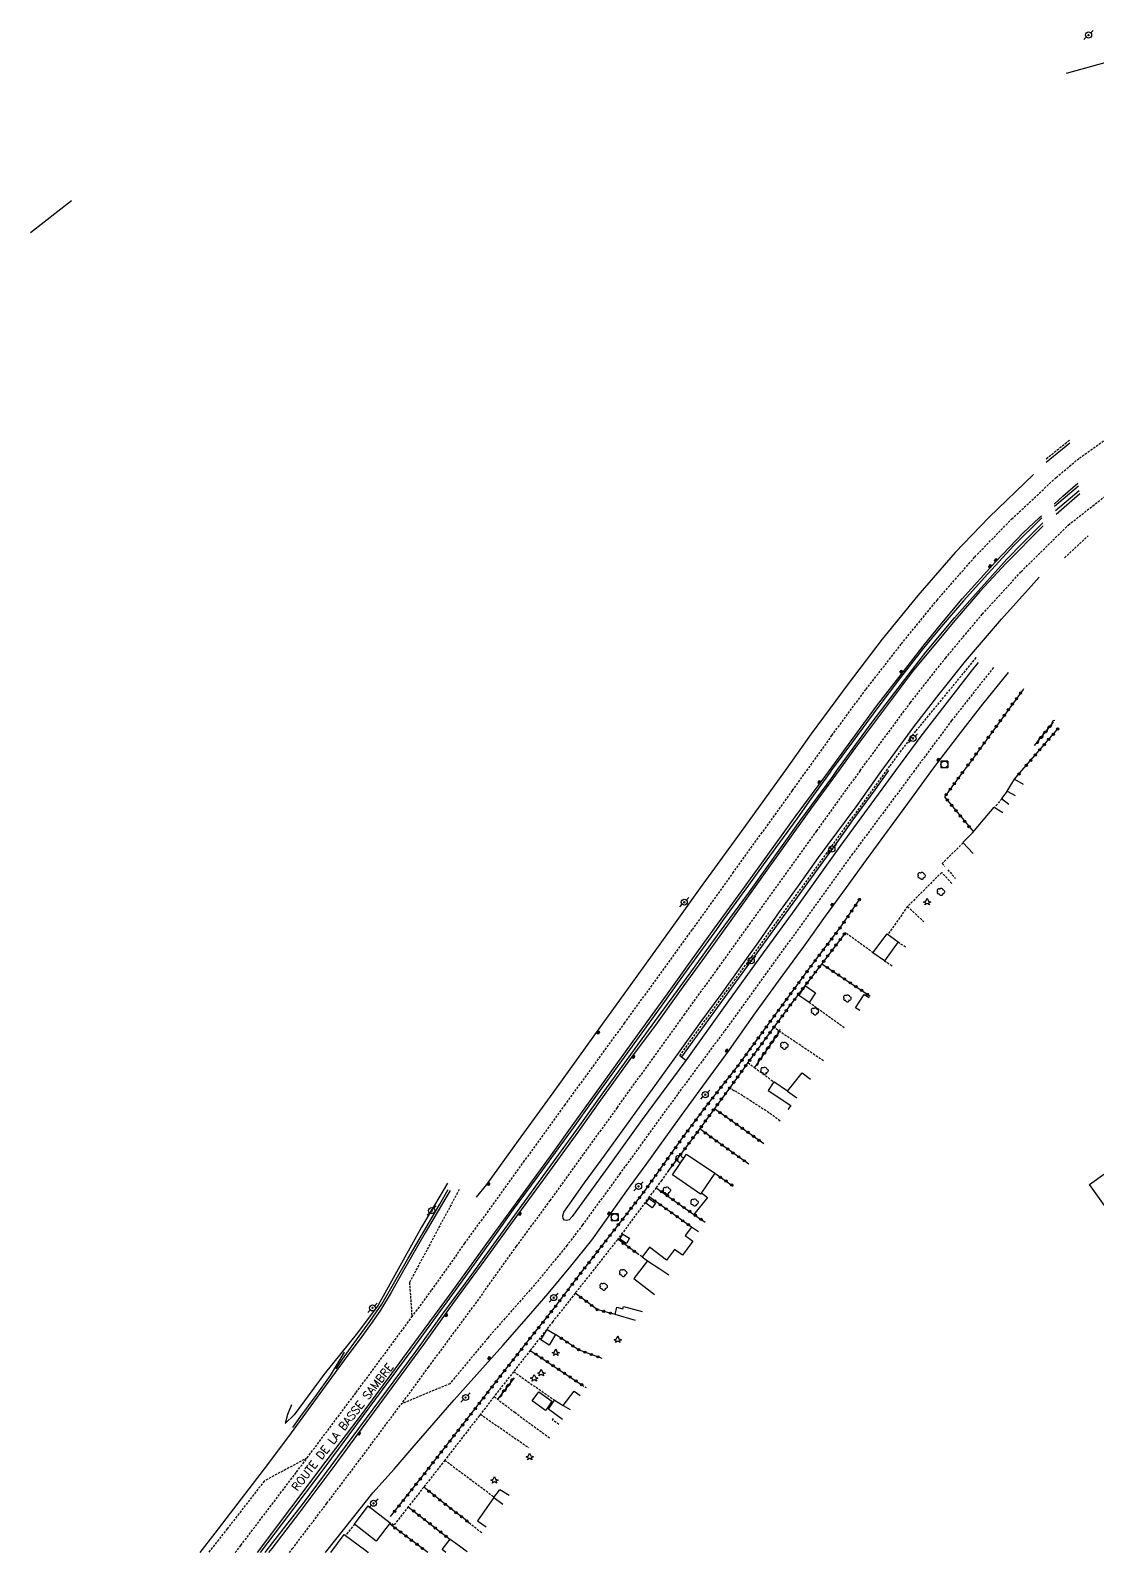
# Model space of a CAD drawing. Header units: millimetres. Extents: x 156183 to 157000, y 123000 to 123885.
# Drawn here: x 156407 to 156640.3, y 123000 to 123332.9 of the extents above; entities that cross this region are included whole.
import ezdxf
from ezdxf.enums import TextEntityAlignment as Align

# ---------------------------------------------------------------- set-up
doc = ezdxf.new("R2010")
doc.units = ezdxf.units.MM
doc.linetypes.add('DASHED', pattern=[0.75, 0.5, -0.25])
doc.layers.get('0').update_dxf_attribs({"linetype": 'CONTINUOUS'})
for name, color, linetype in [('W0001', 6, 'DASHED'), ('W0008', 7, 'CONTINUOUS'), ('W0010', 4, 'CONTINUOUS'), ('W0014', 7, 'CONTINUOUS'), ('W0017', 7, 'CONTINUOUS'), ('W0100', 7, 'CONTINUOUS'), ('W0101', 7, 'CONTINUOUS'), ('W0104', 1, 'CONTINUOUS'), ('W0112', 1, 'DASHED'), ('W0211', 2, 'CONTINUOUS'), ('W0214', 2, 'CONTINUOUS'), ('W0300', 7, 'CONTINUOUS'), ('W0303', 7, 'CONTINUOUS'), ('W0310', 3, 'CONTINUOUS'), ('W0323', 7, 'CONTINUOUS'), ('W0401', 7, 'CONTINUOUS'), ('W0420', 7, 'CONTINUOUS'), ('W0473', 7, 'CONTINUOUS'), ('W0989', 7, 'CONTINUOUS'), ('W1102', 7, 'CONTINUOUS')]:
    doc.layers.add(name, color=color, linetype=linetype)
doc.styles.get("Standard").update_dxf_attribs({"font": 'romans.shx', "width": 0.85})

# ---------------------------------------------------------------- blocks, each defined once
blk = doc.blocks.new('T401')
for p, q in [((-0.3, 0.3), (0, 0.3)), ((-0.3, -0.25), (-0.3, 0.3)), ((-0.3, 0.15), (0, 0.15)), ((-0.3, 0), (0, 0)), ((0, 0.3), (0, -0.25)), ((-0.3, -0.15), (0, -0.15)), ((-0.3, -0.25), (-0.3, -0.3)), ((-0.3, -0.3), (0, -0.3)), ((0, -0.3), (0, -0.25))]:
    blk.add_line(p, q)
blk = doc.blocks.new('T420')
for p, q in [((0.75, 0.75), (-0.75, 0.75)), ((-0.75, 0.75), (-0.75, -0.75)), ((0.75, 0.75), (0.75, -0.75)), ((0.75, -0.75), (-0.75, -0.75))]:
    blk.add_line(p, q)
blk.add_ellipse((0, 0), major_axis=(-0.53, 0.53), ratio=1, start_param=3.926991, end_param=10.210176)
blk = doc.blocks.new('T473')
for p, q in [((-0.166667, 0.166667), (0.166667, -0.166667)), ((-0.166667, -0.166667), (0.166667, 0.166667)), ((0.500001, 0.500001), (1.000002, 1.000002)), ((-1.000002, -1.000002), (-0.500001, -0.500001))]:
    blk.add_line(p, q)
blk.add_ellipse((0, 0), major_axis=(0.471405, 0.471405), ratio=1, start_param=5.4977871438, end_param=11.780972451)
blk = doc.blocks.new('T300')
for p, q in [((-0.8, 0.51), (-0.86, 0.34)), ((-0.86, 0.34), (-0.86, 0.17)), ((-0.86, 0.17), (-0.74, 0.06)), ((-0.69, 0.63), (-0.8, 0.51)), ((-0.8, -0.06), (-0.74, 0.06)), ((-0.74, 0.06), (-0.69, 0.11)), ((-0.57, 0.69), (-0.69, 0.63)), ((-0.46, 0.69), (-0.57, 0.69)), ((-0.29, 0.63), (-0.46, 0.69)), ((-0.29, 0.63), (-0.17, 0.74)), ((-0.23, 0.57), (-0.29, 0.63)), ((-0.17, 0.74), (-0.06, 0.8)), ((-0.06, 0.8), (0.06, 0.8)), ((0.06, 0.8), (0.23, 0.74)), ((0.23, 0.74), (0.34, 0.63)), ((0.34, 0.63), (0.4, 0.51)), ((0.46, 0.46), (0.34, 0.46)), ((0.4, 0.51), (0.4, 0.46)), ((0.57, 0.4), (0.46, 0.46)), ((0.57, 0.4), (0.69, 0.29)), ((0.69, 0.29), (0.74, 0.17)), ((0.74, 0.06), (0.69, -0.17)), ((0.74, 0.17), (0.74, 0.06)), ((-0.8, -0.17), (-0.8, -0.06)), ((-0.8, -0.23), (-0.8, -0.17)), ((-0.74, -0.34), (-0.8, -0.23)), ((-0.69, -0.4), (-0.74, -0.34)), ((-0.51, -0.46), (-0.69, -0.4)), ((-0.4, -0.46), (-0.51, -0.46)), ((-0.4, -0.46), (-0.34, -0.46)), ((-0.34, -0.46), (-0.34, -0.4)), ((-0.34, -0.51), (-0.34, -0.46)), ((-0.29, -0.63), (-0.34, -0.51)), ((-0.17, -0.74), (-0.29, -0.63)), ((-0.06, -0.8), (-0.17, -0.74)), ((0.06, -0.8), (-0.06, -0.8)), ((0.17, -0.74), (0.06, -0.8)), ((0.23, -0.69), (0.17, -0.74)), ((0.29, -0.46), (0.23, -0.46)), ((0.29, -0.63), (0.23, -0.69)), ((0.46, -0.4), (0.29, -0.46)), ((0.34, -0.51), (0.29, -0.63)), ((0.34, -0.51), (0.34, -0.46)), ((0.57, -0.34), (0.46, -0.4)), ((0.63, -0.29), (0.57, -0.34)), ((0.69, -0.17), (0.63, -0.29))]:
    blk.add_line(p, q)
blk = doc.blocks.new('T303')
for p, q in [((-0.77, 0), (-0.28, 0.21)), ((-0.28, -0.21), (-0.77, 0)), ((-0.28, 0.21), (0, 0.83)), ((0, 0.83), (0.28, 0.21)), ((0.28, 0.21), (0.83, 0)), ((0.83, 0), (0.28, -0.21)), ((-0.49, -0.63), (-0.28, -0.21)), ((0, -0.35), (-0.49, -0.63)), ((0.56, -0.63), (0, -0.35)), ((0.28, -0.21), (0.56, -0.63))]:
    blk.add_line(p, q)
blk = doc.blocks.new('t323o')
at = {"color": 0, "linetype": 'Continuous'}
for radius in [0.25, 0.15]:
    blk.add_circle((0, 0), radius, dxfattribs=at)
blk = doc.blocks.new('t310o')
at = {"color": 0, "linetype": 'Continuous'}
for centre, start, end in [((-0.5, 0.38), 216.8699, 323.1304), ((0.5, -0.37), 36.8699, 143.1303)]:
    blk.add_arc(centre, 0.625, start, end, dxfattribs=at)

msp = doc.modelspace()

# ---------------------------------------------------------------- linework, layer by layer
at = {"layer": 'W0001'}
for points in [[(156576.7, 123171), (156582.2, 123178.7), (156589.67, 123188.82), (156597.39, 123198.71), (156605.19, 123208.28), (156613.42, 123217.72), (156621.52, 123226.04), (156631.24, 123235.12), (156636.31, 123239.37), (156651.25, 123249.96)], [(156588.38, 123171), (156599.37, 123185.88), (156607.05, 123195.63), (156615.1, 123205.24), (156623.58, 123214.52), (156633.89, 123224.71), (156653.6, 123240.15)], [(156617.5, 123193.53), (156608.38, 123181.97), (156600.24, 123171)], [(156600.24, 123171), (156586.74, 123152.82), (156558.65, 123113.99), (156548.42, 123100.18), (156535.91, 123082.96), (156527.66, 123071.64), (156524.29, 123067.2), (156517.68, 123059.11), (156506.94, 123046.91), (156498.66, 123036.93), (156488.04, 123032.48)], [(156588.38, 123171), (156586.15, 123167.99), (156578.87, 123157.83), (156564.3, 123137.68), (156557.17, 123127.7), (156549.97, 123117.76), (156535.22, 123097.32), (156527.84, 123087.07), (156520.55, 123077), (156513.18, 123066.99), (156504.47, 123054.8), (156493.94, 123040.56), (156488.04, 123032.48)], [(156490.37, 123051.52), (156494.74, 123057.43), (156501.96, 123067.63), (156514.8, 123085.39), (156523.81, 123097.84), (156536.86, 123115.77), (156551.7, 123136.24), (156560.55, 123148.6), (156573.6, 123166.67), (156576.7, 123171)], [(156500.69, 123079.37), (156489.84, 123059.07), (156490.37, 123051.52)], [(156467.46, 123020.71), (156478.18, 123035.01), (156490.37, 123051.52)], [(156463.59, 123000), (156464.22, 123000.81), (156471.79, 123010.8), (156479.01, 123020.35), (156488.04, 123032.48)], [(156467.46, 123020.71), (156458.08, 123015.63), (156449.99, 123005.2), (156445.89, 123000)], [(156451.75, 123000), (156452.97, 123001.57), (156465.14, 123017.61), (156467.46, 123020.71)]]:
    msp.add_lwpolyline(points, dxfattribs=at)
at = {"layer": 'W0008'}
for points in [[(156634.26, 123242.64), (156629.02, 123238.41)], [(156626.25, 123235.75), (156616.61, 123226.44), (156609.13, 123218.69), (156601.02, 123209.28), (156593.18, 123199.74), (156585.76, 123189.98), (156577.66, 123179.04), (156571.95, 123171)], [(156630.78, 123229.31), (156632.66, 123231.06), (156635.97, 123233.84)], [(156636.43, 123231.52), (156631.22, 123227.03)], [(156581.66, 123171), (156591.95, 123185.07), (156597.85, 123192.69), (156602.15, 123198.21), (156606.21, 123203.25), (156610.65, 123208.57), (156618.06, 123216.71), (156624.03, 123223.03), (156627.52, 123226.26), (156628, 123226.7)], [(156628.42, 123224.51), (156620.3, 123216.37), (156614.57, 123210.16), (156609.1, 123203.87), (156604.85, 123198.76), (156600.02, 123192.98), (156592.81, 123183.38), (156587.35, 123176.03), (156583.7, 123171)], [(156593.15, 123171), (156593.77, 123171.88), (156600.12, 123180.62), (156605.63, 123187.72), (156611.39, 123194.95), (156619.28, 123204.12), (156625.75, 123211.38), (156627.5, 123213.29)], [(156604.05, 123171), (156605.35, 123172.79), (156610.42, 123179.36), (156615.17, 123185.52), (156620.81, 123192.47), (156620.81, 123192.47)], [(156456.62, 123000), (156471.64, 123019.96), (156479.33, 123030.12), (156489.99, 123044.65), (156498.56, 123056.32), (156507.3, 123068.39), (156514.74, 123078.6), (156521.28, 123087.52), (156525.41, 123093.35), (156532.76, 123103.52), (156539.72, 123113.18), (156546.24, 123122.17), (156551.36, 123129.32), (156556.6, 123136.65), (156562.54, 123144.69), (156567.23, 123151.28), (156574.16, 123160.9), (156579.85, 123168.53), (156581.66, 123171)], [(156583.7, 123171), (156582.55, 123169.42), (156577.55, 123162.61), (156560.12, 123138.21), (156554.33, 123130.21), (156549.22, 123123.18), (156543.98, 123115.87), (156538.39, 123108.35), (156531.27, 123098.45), (156526.68, 123091.94), (156519.87, 123082.6), (156513.47, 123073.86), (156506.29, 123064.01), (156499.49, 123054.67), (156492.88, 123045.48), (156480.06, 123028.08), (156473.1, 123018.53), (156465.88, 123008.89), (156459.73, 123000.89), (156459.04, 123000)], [(156471.47, 123000), (156475.67, 123005.34), (156481.86, 123013.05), (156486.47, 123018.26), (156490.85, 123023.37), (156495.27, 123028.39), (156499.58, 123033.37), (156504.56, 123038.96), (156510.26, 123045.27), (156515.39, 123051.19), (156520.13, 123056.69), (156525.1, 123062.6), (156529.68, 123068.32), (156533.68, 123073.83), (156537.38, 123079.08), (156541.58, 123084.85), (156548.87, 123094.98), (156554, 123102.03), (156559.78, 123109.93), (156565.53, 123118.04), (156571.11, 123125.78), (156576.34, 123132.89), (156580.82, 123139.19), (156585.4, 123145.48), (156589.75, 123151.48), (156599.64, 123164.94), (156604.05, 123171)], [(156571.95, 123171), (156570.69, 123169.24), (156562.02, 123157.22), (156553.39, 123145.37), (156548.33, 123138.24), (156539.56, 123126.02), (156531.98, 123115.58), (156521.19, 123100.57), (156513.61, 123090.15), (156506.68, 123080.48), (156504.41, 123077.69), (156504.41, 123077.69), (156504.41, 123077.69), (156504.41, 123077.69), (156504.41, 123077.69), (156504.41, 123077.69)], [(156587.76, 123163.41), (156593.15, 123171)], [(156550.24, 123107.63), (156540.71, 123094.71), (156534.23, 123085.65), (156525.39, 123073.46), (156524.78, 123072.77), (156524.16, 123072.59), (156523.71, 123072.72), (156523.46, 123073.06), (156523.34, 123073.64), (156523.58, 123074.44), (156528.14, 123080.88), (156532.52, 123086.89), (156537.27, 123093.5), (156548.68, 123109.22), (156553.63, 123116.11), (156558.02, 123122.06), (156562.66, 123128.59), (156566.23, 123133.58), (156570.77, 123140.1), (156574.89, 123145.78), (156579.26, 123151.99), (156583.28, 123157.4), (156587.76, 123163.41)], [(156498.72, 123079.19), (156493.3, 123069.89), (156488.54, 123061.7), (156485.83, 123056.9), (156483.53, 123052.99), (156481.71, 123050.35), (156479.4, 123047.24), (156475.55, 123042.04), (156470.8, 123035.61), (156463.97, 123026.17), (156458.78, 123019.29), (156447.29, 123004.26), (156443.98, 123000)]]:
    msp.add_lwpolyline(points, dxfattribs=at)
at = {"layer": 'W0010'}
for points in [[(156636.09, 123233.25), (156630.89, 123228.74)], [(156631.06, 123227.87), (156636.28, 123232.27)], [(156628.08, 123226.28), (156621.99, 123220.26), (156616.3, 123214.03), (156611.01, 123208.15), (156606.11, 123202.47), (156601.89, 123197.35), (156597.21, 123191.37), (156592.24, 123184.8), (156586.68, 123177.3), (156582.05, 123171)], [(156583.3, 123171), (156591.02, 123181.57), (156595.93, 123188.11), (156602.74, 123196.89), (156609.01, 123204.39), (156612.92, 123208.86), (156620.44, 123217.24), (156623.95, 123220.86), (156628.29, 123225.18)], [(156582.05, 123171), (156581.79, 123170.65), (156577.23, 123164.3), (156574.51, 123160.48), (156567.78, 123151.24), (156563.4, 123145.16), (156558.46, 123138.34), (156556.95, 123136.26), (156549.2, 123125.52), (156544.86, 123119.48), (156540.07, 123112.83), (156534.68, 123105.45), (156529.81, 123098.74), (156525.62, 123092.88), (156518.9, 123083.7), (156512.52, 123075.05), (156507.58, 123068.05), (156501.11, 123059.12), (156490.33, 123044.3), (156483.9, 123035.57), (156478.23, 123027.99), (156470.87, 123018.12), (156463.35, 123008.2), (156457.16, 123000)], [(156458.28, 123000), (156459.99, 123002.23), (156466.64, 123010.81), (156472.69, 123018.99), (156491.05, 123043.74), (156497.13, 123052.18), (156503.32, 123060.62), (156508.27, 123067.47), (156519.61, 123083.03), (156526.37, 123092.37), (156531.99, 123100.24), (156540.72, 123112.33), (156551.23, 123126.7), (156557.65, 123135.62), (156564.16, 123144.52), (156575.22, 123159.94), (156582.37, 123169.73), (156583.3, 123171)], [(156594.61, 123171), (156591.59, 123166.8), (156586.96, 123160.45), (156583.25, 123155.26), (156579.17, 123149.69), (156570.57, 123137.77), (156565.83, 123131.2), (156561.14, 123124.71), (156549.3, 123108.39)], [(156473.8, 123040.15), (156475.2, 123042.27), (156476.51, 123044.15), (156481.15, 123050.55), (156483.81, 123054.34), (156489.47, 123064.23), (156492.47, 123069.33), (156496.45, 123076.2), (156498.31, 123079.42)], [(156464.31, 123027.36), (156466.05, 123029.83), (156469.45, 123034.34), (156472.57, 123038.75), (156474.92, 123042.56), (156475.64, 123043.86)]]:
    msp.add_lwpolyline(points, dxfattribs=at)
at = {"layer": 'W0014'}
for points in [[(156614.19, 123194.62), (156612.67, 123192.75), (156601.64, 123178.58), (156596.1, 123171)], [(156596.1, 123171), (156583.96, 123154.39), (156574.06, 123140.63), (156566.62, 123130.36), (156559.22, 123120.16), (156550.24, 123107.63)], [(156550.24, 123107.63), (156548.96, 123108.65)]]:
    msp.add_lwpolyline(points, dxfattribs=at)
at = {"layer": 'W0017'}
msp.add_lwpolyline([(156553.72, 123078.7), (156555.02, 123077.68), (156552.04, 123073.95)], dxfattribs=at)
at = {"layer": 'W0100'}
msp.add_lwpolyline([(156651.96, 123078.01), (156644.33, 123072.31), (156638.54, 123080.49), (156645.75, 123085.68)], dxfattribs=at)
at = {"layer": 'W0101'}
msp.add_lwpolyline([(156633.48, 123323.55), (156644.58, 123326.61)], dxfattribs=at)
at = {"layer": 'W0104'}
for points in [[(156620.55, 123166.52), (156622.13, 123169.12), (156624.05, 123168.04)], [(156620.55, 123166.52), (156619.29, 123164.89), (156620.9, 123163.68)], [(156620.55, 123166.52), (156622.26, 123165.57)], [(156613.11, 123152.89), (156610.8, 123155.28), (156612.97, 123157.4), (156617.68, 123163), (156619.56, 123161.82)], [(156588.3, 123118.53), (156587.36, 123119.12), (156589.27, 123122.02), (156590.38, 123121.4)], [(156572.51, 123100.92), (156575.71, 123104.9), (156577.49, 123103.56)], [(156572.51, 123100.92), (156569.49, 123102.94), (156568.26, 123101.07), (156573.2, 123097.79), (156572.65, 123097), (156572.72, 123096.95)], [(156572.51, 123100.92), (156574.55, 123099.48)], [(156553.04, 123070.13), (156551.53, 123071.19), (156550.13, 123069.35), (156551.77, 123068.12), (156549.54, 123065.05), (156547.82, 123066.28), (156546, 123063.97), (156542.31, 123066.79), (156540.85, 123064.83), (156540.7, 123064.65), (156541.91, 123063.8)], [(156541.91, 123063.8), (156538.86, 123059.96), (156543.44, 123056.47)], [(156541.91, 123063.8), (156544.59, 123062.08), (156546.57, 123060.72)], [(156539.25, 123050.77), (156534.8, 123052.04), (156535.17, 123053.68), (156536.48, 123053.31), (156536.64, 123053.78), (156540.7, 123052.74)], [(156523.45, 123032.18), (156525.83, 123035.32), (156527.16, 123034.34)], [(156523.32, 123029.11), (156520.26, 123031.34), (156521.56, 123033.33), (156523.45, 123032.18)], [(156523.45, 123032.18), (156524.94, 123031.32)], [(156508.27, 123012.03), (156505.71, 123008.4), (156504.68, 123006.91), (156506.63, 123005.61)], [(156508.27, 123012.03), (156509.5, 123013.63), (156509.58, 123013.78), (156511.64, 123012.55)], [(156508.27, 123012.03), (156510.27, 123010.61)], [(156472.62, 123000), (156475.56, 123003.96), (156480.3, 123000.43), (156480.82, 123000.04), (156480.79, 123000)], [(156497.79, 123000), (156496.98, 123000.65), (156498.7, 123002.96), (156500, 123002.06), (156502.46, 123000.22)]]:
    msp.add_lwpolyline(points, dxfattribs=at)
for points in [[(156594.29, 123135.35), (156596.71, 123133.55), (156593.68, 123129.43), (156591.18, 123131.15)], [(156574.97, 123121.83), (156576.41, 123123.95), (156578.63, 123122.38), (156577.22, 123120.3), (156576.31, 123120.93)], [(156550.39, 123087.15), (156556.58, 123082.95), (156553.48, 123078.35), (156547.34, 123082.59)], [(156542.21, 123077.41), (156543.65, 123076.42), (156542.91, 123075.4), (156541.52, 123076.44)], [(156535.82, 123068.52), (156536.51, 123069.65), (156537.96, 123068.74), (156537.32, 123067.56)], [(156519.97, 123048.76), (156521.8, 123047.66), (156520.39, 123045.34), (156518.55, 123046.52)], [(156520.17, 123031.87), (156519.61, 123031.04), (156516.68, 123033.15), (156518.14, 123035.14), (156520.95, 123033.13)], [(156482.54, 123002.48), (156477.81, 123006.2), (156480.82, 123010.24), (156485.65, 123006.52)]]:
    msp.add_lwpolyline(points, close=True, dxfattribs=at)
at = {"layer": 'W0112'}
for points in [[(156634.14, 123243.22), (156628.9, 123239)], [(156633.06, 123217.54), (156638.21, 123222.37)], [(156594.15, 123171), (156594.91, 123172.05), (156600.6, 123179.68), (156613.82, 123195.77), (156613.82, 123195.77), (156613.82, 123195.77), (156613.82, 123195.77), (156613.82, 123195.77)], [(156548.96, 123108.65), (156554.23, 123116), (156559.06, 123122.63), (156564.68, 123130.3), (156570.31, 123138.1), (156594.15, 123171)], [(156619.34, 123164.85), (156617.76, 123162.95)], [(156610.89, 123155.18), (156606.31, 123150.7), (156606.93, 123150.01)], [(156608.39, 123146.35), (156606.21, 123148.74), (156598.76, 123141.31), (156598.76, 123141.3), (156594.45, 123135.24)], [(156607.53, 123149.34), (156609.19, 123147.46)], [(156598.76, 123141.3), (156602.31, 123137.93)], [(156591.23, 123131.12), (156585.18, 123135.57)], [(156598.32, 123132.4), (156596.67, 123133.49)], [(156593.69, 123129.43), (156595.37, 123128.31)], [(156584.91, 123114.74), (156577.22, 123120.3)], [(156580.36, 123107.53), (156569.5, 123114.83)], [(156563.85, 123107.14), (156565.25, 123106.1), (156569.49, 123102.94)], [(156570.87, 123094.38), (156568.43, 123096.18), (156564.59, 123098.68), (156561.25, 123100.81), (156560.76, 123101.01), (156559.81, 123101.59)], [(156546.45, 123083.53), (156544.98, 123081.43), (156543.75, 123079.78), (156542.27, 123077.79), (156535.3, 123068.42), (156526.07, 123056.72), (156521.17, 123050.51), (156516.24, 123044.22), (156512.59, 123039.56), (156508.25, 123034.02), (156505.36, 123030.24), (156505.12, 123029.94), (156498.22, 123021.05), (156497.56, 123020.2), (156494.28, 123015.99), (156492.95, 123014.3), (156489.57, 123010), (156486.41, 123005.97), (156485.63, 123006.49)], [(156540.7, 123064.65), (156539.94, 123065.2)], [(156512.59, 123039.56), (156521.61, 123033.3)], [(156527.52, 123036.68), (156528.44, 123036.07)], [(156508.32, 123034.11), (156512.84, 123030.68), (156520.45, 123025.08)], [(156505.36, 123030.24), (156515.95, 123022.91)], [(156522.51, 123028.02), (156521.12, 123028.97), (156521.35, 123029.33)], [(156497.56, 123020.2), (156508.35, 123012.14)], [(156477.81, 123006.2), (156475.85, 123003.74)], [(156505.63, 123004.32), (156503.25, 123006.16)]]:
    msp.add_lwpolyline(points, dxfattribs=at)
at = {"layer": 'W0211'}
msp.add_lwpolyline([(156464.01, 123032.34), (156463.15, 123030.21), (156462.63, 123028.21)], dxfattribs=at)
at = {"layer": 'W0214'}
msp.add_lwpolyline([(156498.12, 123080.81), (156492.48, 123071.14), (156482.98, 123054.1), (156478.48, 123048.02), (156471.19, 123039.04), (156464.64, 123030.15), (156462.63, 123028.21)], dxfattribs=at)
at = {"layer": 'W0310'}
for points in [[(156626.53, 123176.53), (156630.62, 123181.61)], [(156570.76, 123114.02), (156565.25, 123106.1)], [(156512.7, 123038.22), (156509.16, 123033.64)]]:
    msp.add_lwpolyline(points, dxfattribs=at)
at = {"layer": 'W0323'}
for points in [[(156624.1, 123188.88), (156624.02, 123188.76), (156618.53, 123181.24), (156612.08, 123172.36), (156611.07, 123171)], [(156623.75, 123171), (156631.72, 123180.28)], [(156611.07, 123171), (156606.85, 123165.27), (156613.13, 123157.59)], [(156622.13, 123169.12), (156623.75, 123171)], [(156485.69, 123007.85), (156492.48, 123016.41), (156497.93, 123023.42), (156503.85, 123030.99), (156510.12, 123039.09), (156516.11, 123046.68), (156521.5, 123053.47), (156527.23, 123061.01), (156541.35, 123079.21), (156549.57, 123090.7), (156555.31, 123098.34), (156561.59, 123106.31), (156569.48, 123117.18), (156577.96, 123128.69), (156584.18, 123136.85), (156588.42, 123143.11)], [(156585.18, 123135.57), (156579.92, 123128.71), (156576.5, 123124.24), (156572.82, 123119.34), (156563.85, 123107.14), (156562.88, 123105.82), (156559.81, 123101.59), (156556.55, 123097.12), (156556.51, 123097.12), (156553.21, 123092.54), (156546.45, 123083.53)], [(156579.98, 123128.78), (156590.57, 123121.67)], [(156556.5, 123097.1), (156567.31, 123089.45)], [(156564.06, 123084.95), (156557, 123089.97), (156553.29, 123092.66)], [(156556.58, 123082.95), (156560.6, 123080.16)], [(156551.52, 123071.17), (156542.27, 123077.79)], [(156543.75, 123079.78), (156552.04, 123073.95), (156554.48, 123072.23)], [(156539.94, 123065.2), (156535.38, 123068.53)], [(156534.81, 123052.08), (156533.58, 123052.4), (156533.44, 123052.44), (156531.38, 123052.99), (156530.94, 123053.1), (156526.07, 123056.72)], [(156531.95, 123042.46), (156526.82, 123044.35), (156521.8, 123047.66)], [(156516.24, 123044.22), (156527.52, 123036.68)], [(156503.25, 123006.16), (156501.56, 123007.57), (156501.55, 123007.57), (156500.01, 123008.7), (156495.9, 123011.94), (156492.95, 123014.3)], [(156489.57, 123010), (156498.67, 123002.91)], [(156493.86, 123000), (156485.48, 123006.3)], [(156480.8, 123000.05), (156480.88, 123000)]]:
    msp.add_lwpolyline(points, dxfattribs=at)
at = {"layer": 'W1102', "ltscale": 0.1, "flags": 128}
msp.add_lwpolyline([(156406.96, 123288.69), (156415.94, 123295.69)], dxfattribs=at)

# ---------------------------------------------------------------- block references
at = {"layer": 'W0300', "rotation": 359.9999899820874}
for p in [(156601.86, 123147.98), (156606.08, 123144.47), (156585.62, 123121.17), (156578.54, 123118.33), (156571.84, 123110.83), (156567.51, 123105.35), (156548.92, 123086.09), (156546.15, 123079.15), (156552.2, 123076.54), (156536.61, 123061.13), (156532.34, 123058.13)]:
    msp.add_blockref('T300', p, dxfattribs=at)
at = {"layer": 'W0303', "rotation": 359.9999899820874}
for p in [(156603.01, 123142.27), (156521.81, 123043.71), (156535.36, 123046.55), (156517.1, 123038.12), (156518.64, 123039.26), (156516.11, 123020.91), (156508.4, 123015.84)]:
    msp.add_blockref('T303', p, dxfattribs=at)
at = {"layer": 'W0310'}
for p, rotation in [((156629.35, 123180.03), 51.21404717454695), ((156630.29, 123181.2), 51.21404717454695), ((156627.47, 123177.7), 51.21404717454695), ((156628.41, 123178.86), 51.21404717454695), ((156570.39, 123113.49), 235.2030645311141), ((156568.68, 123111.03), 235.2030645311141), ((156569.53, 123112.26), 235.2030645311141), ((156566.11, 123107.33), 235.2030645311141), ((156566.96, 123108.56), 235.2030645311141), ((156567.82, 123109.79), 235.2030645311141), ((156511.91, 123037.2), 232.2837107965148), ((156510.08, 123034.82), 232.2837107965148), ((156511, 123036.01), 232.2837107965148)]:
    msp.add_blockref('t310o', p, dxfattribs=dict(at, rotation=rotation))
at = {"layer": 'W0323'}
for p, rotation in [((156623.44, 123187.97), 233.888046244623), ((156620.79, 123184.33), 233.888046244623), ((156621.68, 123185.55), 233.888046244623), ((156622.56, 123186.76), 233.888046244623), ((156618.14, 123180.7), 233.9718588116758), ((156619.02, 123181.91), 233.888046244623), ((156619.91, 123183.12), 233.888046244623), ((156616.38, 123178.27), 233.9718588116758), ((156617.26, 123179.49), 233.9718588116758), ((156629.61, 123177.83), 49.34720012927806), ((156630.59, 123178.97), 49.34720012927806), ((156631.57, 123180.1), 49.34720012927806), ((156613.73, 123174.63), 233.9718588116758), ((156614.61, 123175.85), 233.9718588116758), ((156615.49, 123177.06), 233.9718588116758), ((156626.68, 123174.41), 49.34720012927806), ((156627.66, 123175.55), 49.34720012927806), ((156628.64, 123176.69), 49.34720012927806), ((156610.75, 123170.57), 233.5999320522689), ((156611.96, 123172.21), 233.5999320522483), ((156612.85, 123173.42), 233.9718588116758), ((156624.73, 123172.14), 49.34720012927806), ((156625.7, 123173.28), 49.34720012927806), ((156608.97, 123168.15), 233.5999320522689), ((156609.86, 123169.36), 233.5999320522689), ((156623.11, 123170.25), 49.34720012923006), ((156607.19, 123165.74), 233.5999320522689), ((156607.43, 123164.56), 309.2739676371152), ((156608.08, 123166.95), 233.5999320522689), ((156608.38, 123163.4), 309.2739676371152), ((156609.33, 123162.24), 309.2739676371152), ((156610.28, 123161.08), 309.2739676371152), ((156611.23, 123159.92), 309.2739676371152), ((156612.18, 123158.75), 309.2739676371152), ((156587.37, 123141.55), 55.87946101368119), ((156588.21, 123142.8), 55.87946101368119), ((156584.85, 123137.83), 55.87946101368119), ((156585.69, 123139.07), 55.87946101368119), ((156586.53, 123140.31), 55.87946101368119), ((156582.17, 123134.21), 52.69668638607655), ((156583.08, 123135.4), 52.69668638607655), ((156583.99, 123136.6), 52.69668638607655), ((156584.03, 123134.07), 232.5717126628962), ((156584.94, 123135.26), 232.5717126628962), ((156579.44, 123130.63), 52.69668638607655), ((156580.35, 123131.82), 52.69668638607655), ((156581.26, 123133.02), 52.69668638607655), ((156581.29, 123130.5), 232.5717126628962), ((156582.2, 123131.69), 232.5717126628962), ((156583.11, 123132.88), 232.5717126628962), ((156577.63, 123128.24), 53.62787487009025), ((156578.54, 123129.44), 52.69668638607655), ((156579.47, 123128.12), 232.5813479219485), ((156580.38, 123129.31), 232.5717126628962), ((156581.22, 123127.95), 326.1302557681416), ((156574.97, 123124.62), 53.62787487009025), ((156575.85, 123125.82), 53.62787487009025), ((156576.73, 123124.54), 232.5813479219485), ((156576.74, 123127.03), 53.62787487009025), ((156577.65, 123125.73), 232.5813479219485), ((156578.56, 123126.93), 232.5813479219485), ((156582.47, 123127.11), 326.1302557681416), ((156583.71, 123126.28), 326.1302557681416), ((156584.96, 123125.44), 326.1302557681416), ((156586.21, 123124.6), 326.1302557681416), ((156572.3, 123120.99), 53.62787487009025), ((156573.19, 123122.2), 53.62787487009025), ((156574.03, 123120.95), 233.1207509945632), ((156574.08, 123123.41), 53.62787487009025), ((156574.93, 123122.15), 233.1207509945632), ((156575.83, 123123.34), 233.1207509945632), ((156587.45, 123123.77), 326.1302557681416), ((156588.7, 123122.93), 326.1302557681416), ((156589.94, 123122.1), 326.1302557681416), ((156569.63, 123117.37), 53.62787487009025), ((156570.52, 123118.58), 53.62787487009025), ((156571.35, 123117.33), 233.642590902503), ((156571.41, 123119.78), 53.62787487009025), ((156572.24, 123118.54), 233.642590902503), ((156573.13, 123119.75), 233.1207509945632), ((156567.86, 123114.94), 53.98266535219259), ((156568.74, 123116.16), 53.98266535219259), ((156569.57, 123114.92), 233.642590902503), ((156570.46, 123116.12), 233.642590902503), ((156565.22, 123111.3), 53.98266535219259), ((156566.1, 123112.52), 53.98266535219259), ((156566.9, 123111.29), 233.642590902503), ((156566.98, 123113.73), 53.98266535219259), ((156567.79, 123112.5), 233.642590902503), ((156568.68, 123113.71), 233.642590902503), ((156562.57, 123107.66), 53.98266535219259), ((156563.45, 123108.88), 53.98266535219259), ((156564.23, 123107.67), 233.642590902503), ((156564.33, 123110.09), 53.98266535219259), ((156565.12, 123108.88), 233.642590902503), ((156566.01, 123110.08), 233.642590902503), ((156559.84, 123104.09), 51.76765244226696), ((156560.77, 123105.27), 51.76765244226696), ((156561.58, 123104.03), 234.0957808381625), ((156561.69, 123106.45), 53.98266535219259), ((156562.46, 123105.25), 234.0957808381625), ((156563.34, 123106.46), 233.6334198272595), ((156557.05, 123100.56), 51.76765244226696), ((156557.98, 123101.73), 51.76765244226696), ((156558.91, 123102.91), 51.76765244226696), ((156559.82, 123101.6), 234.0957808381625), ((156560.7, 123102.82), 234.0957808381625), ((156555.2, 123098.2), 53.08814499617513), ((156556.12, 123099.38), 51.76765244226696), ((156557.17, 123097.97), 233.9123690845202), ((156558.05, 123099.18), 233.9123690845202), ((156558.94, 123100.39), 233.9123690845202), ((156552.5, 123094.6), 53.08814499617513), ((156553.4, 123095.8), 53.08814499617513), ((156554.3, 123097), 53.08814499617513), ((156554.52, 123094.35), 234.1924779676953), ((156555.39, 123095.57), 234.1924779676953), ((156556.27, 123096.79), 234.1924779676953), ((156557.72, 123096.23), 324.7260825077832), ((156558.95, 123095.37), 324.7260825077832), ((156560.17, 123094.5), 324.7260825077832), ((156549.79, 123091), 53.08814499617513), ((156550.69, 123092.2), 53.08814499617513), ((156551.6, 123093.4), 53.08814499617513), ((156551.85, 123090.73), 233.1036457828205), ((156552.75, 123091.93), 233.1036457828205), ((156553.64, 123093.14), 234.1924779676953), ((156554.51, 123091.77), 144.0259797641167), ((156555.72, 123090.89), 144.0259797641167), ((156561.4, 123093.64), 324.7260825077832), ((156562.62, 123092.77), 324.7260825077832), ((156563.85, 123091.9), 324.7260825077832), ((156565.07, 123091.04), 324.7260825077832), ((156547.17, 123087.35), 54.42882777084845), ((156548.04, 123088.57), 54.42882777084845), ((156548.91, 123089.79), 54.42882777084845), ((156550.05, 123088.33), 233.1036457828205), ((156550.95, 123089.53), 233.1036457828205), ((156556.93, 123090.01), 144.0259797641167), ((156558.16, 123089.14), 144.6418512655551), ((156559.38, 123088.28), 144.6418512655551), ((156560.6, 123087.41), 144.6418512655551), ((156566.29, 123090.17), 324.7260825077832), ((156545.42, 123084.9), 54.42882777084845), ((156546.3, 123086.12), 54.42882777084845), ((156547.35, 123084.73), 233.1036457828205), ((156548.25, 123085.93), 233.1036457828205), ((156549.15, 123087.13), 233.1036457828205), ((156561.83, 123086.54), 144.6418512655551), ((156563.05, 123085.67), 144.6418512655551), ((156542.81, 123081.24), 54.42882777084845), ((156543.68, 123082.46), 54.42882777084845), ((156544.55, 123083.68), 54.42882777084845), ((156557.81, 123082.09), 325.2589641706067), ((156559.04, 123081.24), 325.2589641706067), ((156540.13, 123077.63), 52.18259608188695), ((156541.04, 123078.82), 52.18259608188695), ((156541.93, 123080.02), 54.42882777084845), ((156544.98, 123078.91), 324.8731719013775), ((156546.21, 123078.05), 324.8731719013775), ((156560.28, 123080.38), 325.2589641706067), ((156537.37, 123074.08), 52.18259608188695), ((156538.29, 123075.26), 52.18259608188695), ((156539.21, 123076.45), 52.18259608188695), ((156543.49, 123076.92), 144.4031547659112), ((156544.71, 123076.05), 144.4031547659112), ((156545.93, 123075.17), 144.4031547659112), ((156547.15, 123074.3), 144.4031547659112), ((156547.43, 123077.19), 324.8731719013775), ((156548.66, 123076.33), 324.8731719013775), ((156549.89, 123075.46), 324.8731719013775), ((156551.11, 123074.6), 324.8731719013775), ((156535.53, 123071.71), 52.18259608188695), ((156536.45, 123072.89), 52.18259608188695), ((156548.37, 123073.43), 144.4031547659112), ((156549.59, 123072.55), 144.4031547659112), ((156550.81, 123071.68), 144.4031547659112), ((156552.34, 123073.74), 324.8698687861295), ((156553.57, 123072.87), 324.8698687861295), ((156532.77, 123068.15), 52.18259608188695), ((156533.69, 123069.34), 52.18259608188695), ((156534.61, 123070.52), 52.18259608188695), ((156536.59, 123067.64), 143.8890768562842), ((156530.01, 123064.6), 52.18259608188695), ((156530.93, 123065.78), 52.18259608188695), ((156531.85, 123066.97), 52.18259608188695), ((156537.8, 123066.76), 143.8890768562842), ((156539.01, 123065.88), 143.8890768562842), ((156527.25, 123061.04), 52.18259608188695), ((156528.17, 123062.23), 52.18259608188695), ((156529.09, 123063.41), 52.18259608188695), ((156524.53, 123057.46), 52.77056331553607), ((156525.43, 123058.65), 52.77056331553607), ((156526.34, 123059.85), 52.77056331553607), ((156522.71, 123055.07), 52.77056331553607), ((156523.62, 123056.26), 52.77056331553607), ((156527.27, 123055.83), 143.3509342491175), ((156528.48, 123054.93), 143.3509342491175), ((156529.68, 123054.03), 143.3509342491175), ((156519.95, 123051.52), 51.61372960986944), ((156520.88, 123052.69), 51.61372960986944), ((156521.8, 123053.88), 52.77056331553607), ((156530.88, 123053.14), 143.3509342491175), ((156532.32, 123052.74), 164.9563905970713), ((156533.77, 123052.35), 165.5592710096705), ((156517.15, 123047.99), 51.61372960986944), ((156518.09, 123049.17), 51.61372960986944), ((156519.02, 123050.34), 51.61372960986944), ((156514.36, 123044.46), 51.71399738360873), ((156515.29, 123045.64), 51.71399738360873), ((156516.22, 123046.82), 51.61372960986944), ((156523.05, 123046.83), 146.5767789135273), ((156524.31, 123046.01), 146.5767789135273), ((156525.56, 123045.18), 146.5767789135273), ((156526.81, 123044.36), 146.5767789135273), ((156511.58, 123040.93), 51.71399738360873), ((156512.51, 123042.11), 51.71399738360873), ((156513.43, 123043.28), 51.71399738360873), ((156517.49, 123043.39), 326.2279006114275), ((156518.74, 123042.55), 326.2279006114275), ((156519.98, 123041.72), 326.2279006114275), ((156521.23, 123040.89), 326.2279006114275), ((156528.22, 123043.83), 159.7668516986806), ((156529.62, 123043.31), 159.7668516986806), ((156531.03, 123042.8), 159.7668516986806), ((156508.8, 123037.38), 52.23349469710886), ((156509.72, 123038.57), 52.23349469710886), ((156510.65, 123039.75), 51.71399738360873), ((156522.48, 123040.05), 326.2279006114275), ((156523.73, 123039.22), 326.2279006114275), ((156524.97, 123038.39), 326.2279006114275), ((156526.22, 123037.55), 326.2279006114275), ((156506.97, 123035.01), 52.23349469710886), ((156507.88, 123036.2), 52.23349469710886), ((156527.47, 123036.72), 326.2279006114275), ((156504.21, 123031.46), 52.23349469710886), ((156505.13, 123032.64), 52.23349469710886), ((156506.05, 123033.83), 52.23349469710886), ((156501.44, 123027.91), 51.97090452576744), ((156502.36, 123029.09), 51.97090452576744), ((156503.29, 123030.27), 51.97090452576744), ((156498.67, 123024.36), 51.97090452576744), ((156499.59, 123025.55), 51.97090452576744), ((156500.52, 123026.73), 51.97090452576744), ((156495.9, 123020.81), 52.12841259365427), ((156496.82, 123022), 52.12841259365427), ((156497.74, 123023.18), 52.12841259365427), ((156494.06, 123018.45), 52.12841259365427), ((156494.98, 123019.63), 52.12841259365427), ((156491.28, 123014.91), 51.58846507496521), ((156492.22, 123016.08), 51.58846507496521), ((156493.14, 123017.26), 52.12841259365427), ((156488.49, 123011.38), 51.58846507496521), ((156489.42, 123012.55), 51.58846507496521), ((156490.35, 123013.73), 51.58846507496521), ((156494.12, 123013.36), 141.2810263605305), ((156495.29, 123012.43), 141.2810263605305), ((156496.47, 123011.49), 141.7750464808228), ((156486.62, 123009.03), 51.58846507496521), ((156487.56, 123010.2), 51.58846507496521), ((156490.75, 123009.08), 322.0688043036552), ((156491.94, 123008.15), 322.0688043036552), ((156497.65, 123010.56), 141.7750464808228), ((156498.82, 123009.64), 141.7750464808228), ((156500, 123008.71), 141.7750464808228), ((156501.21, 123007.82), 143.6080539752924), ((156486.68, 123005.39), 143.0783621030814), ((156487.88, 123004.49), 143.0783621030814), ((156493.12, 123007.23), 322.0688043036552), ((156494.3, 123006.31), 322.0688043036552), ((156495.49, 123005.39), 322.0688043036552), ((156496.67, 123004.47), 322.0688043036552), ((156502.38, 123006.88), 140.3047157943151), ((156489.08, 123003.59), 143.0783621030814), ((156490.27, 123002.69), 143.0783621030814), ((156491.47, 123001.79), 143.0783621030814), ((156492.67, 123000.89), 143.0783621030814), ((156497.85, 123003.54), 322.0688043036552)]:
    msp.add_blockref('t323o', p, dxfattribs=dict(at, rotation=rotation))
at = {"layer": 'W0401'}
for p, rotation in [((156616.87, 123215.63), 317.6779554118774), ((156618.1, 123216.96), 316.6410746392615), ((156597.47, 123192.58), 322.2439163814635), ((156605.59, 123173.34), 322.2938177435395), ((156579.56, 123168.46), 323.3010794008197), ((156582.37, 123141.63), 323.9726440905828), ((156531.01, 123113.79), 144.278187594147), ((156538.68, 123108.5), 143.3136692606928), ((156559.29, 123109.71), 323.7918182474014), ((156507.02, 123080.66), 144.37271741226), ((156513.85, 123074.14), 143.7879575966585), ((156533.58, 123074.13), 324.8704109852785), ((156497.76, 123051.98), 144.2705651030333), ((156507.38, 123042.42), 317.8795245395683), ((156478.7, 123026.1), 143.9302304370699)]:
    msp.add_blockref('T401', p, dxfattribs=dict(at, rotation=rotation))
at = {"layer": 'W0420', "rotation": 359.9999899820874}
for p in [(156606.8, 123172.35), (156534.69, 123073.32)]:
    msp.add_blockref('T420', p, dxfattribs=at)
at = {"layer": 'W0473'}
for p, rotation in [((156638.31, 123331.88), 359.9999899823337), ((156599.94, 123178.08), 359.9999899820874), ((156582.19, 123153.87), 359.9999899820874), ((156549.92, 123142.24), 359.9999899820874), ((156564.56, 123129.45), 359.9999899820874), ((156554.51, 123100.15), 359.9999899820874), ((156539.92, 123080.09), 359.9999899820874), ((156494.69, 123074.8), 359.9999899820874), ((156481.75, 123053.51), 359.9999899820874), ((156521.36, 123055.76), 359.9999899820874), ((156502.09, 123033.91), 359.9999899820874), ((156481.97, 123010.78), 359.9999899820874)]:
    msp.add_blockref('T473', p, dxfattribs=dict(at, rotation=rotation))

# ---------------------------------------------------------------- texts
at = {"layer": 'W0989'}
msp.add_text('ROUTE DE LA BASSE SAMBRE', height=1.75, rotation=52.1995, dxfattribs=at).set_placement((156475.19, 123027.48), align=Align.MIDDLE_CENTER)

doc.saveas('drawing.dxf')
